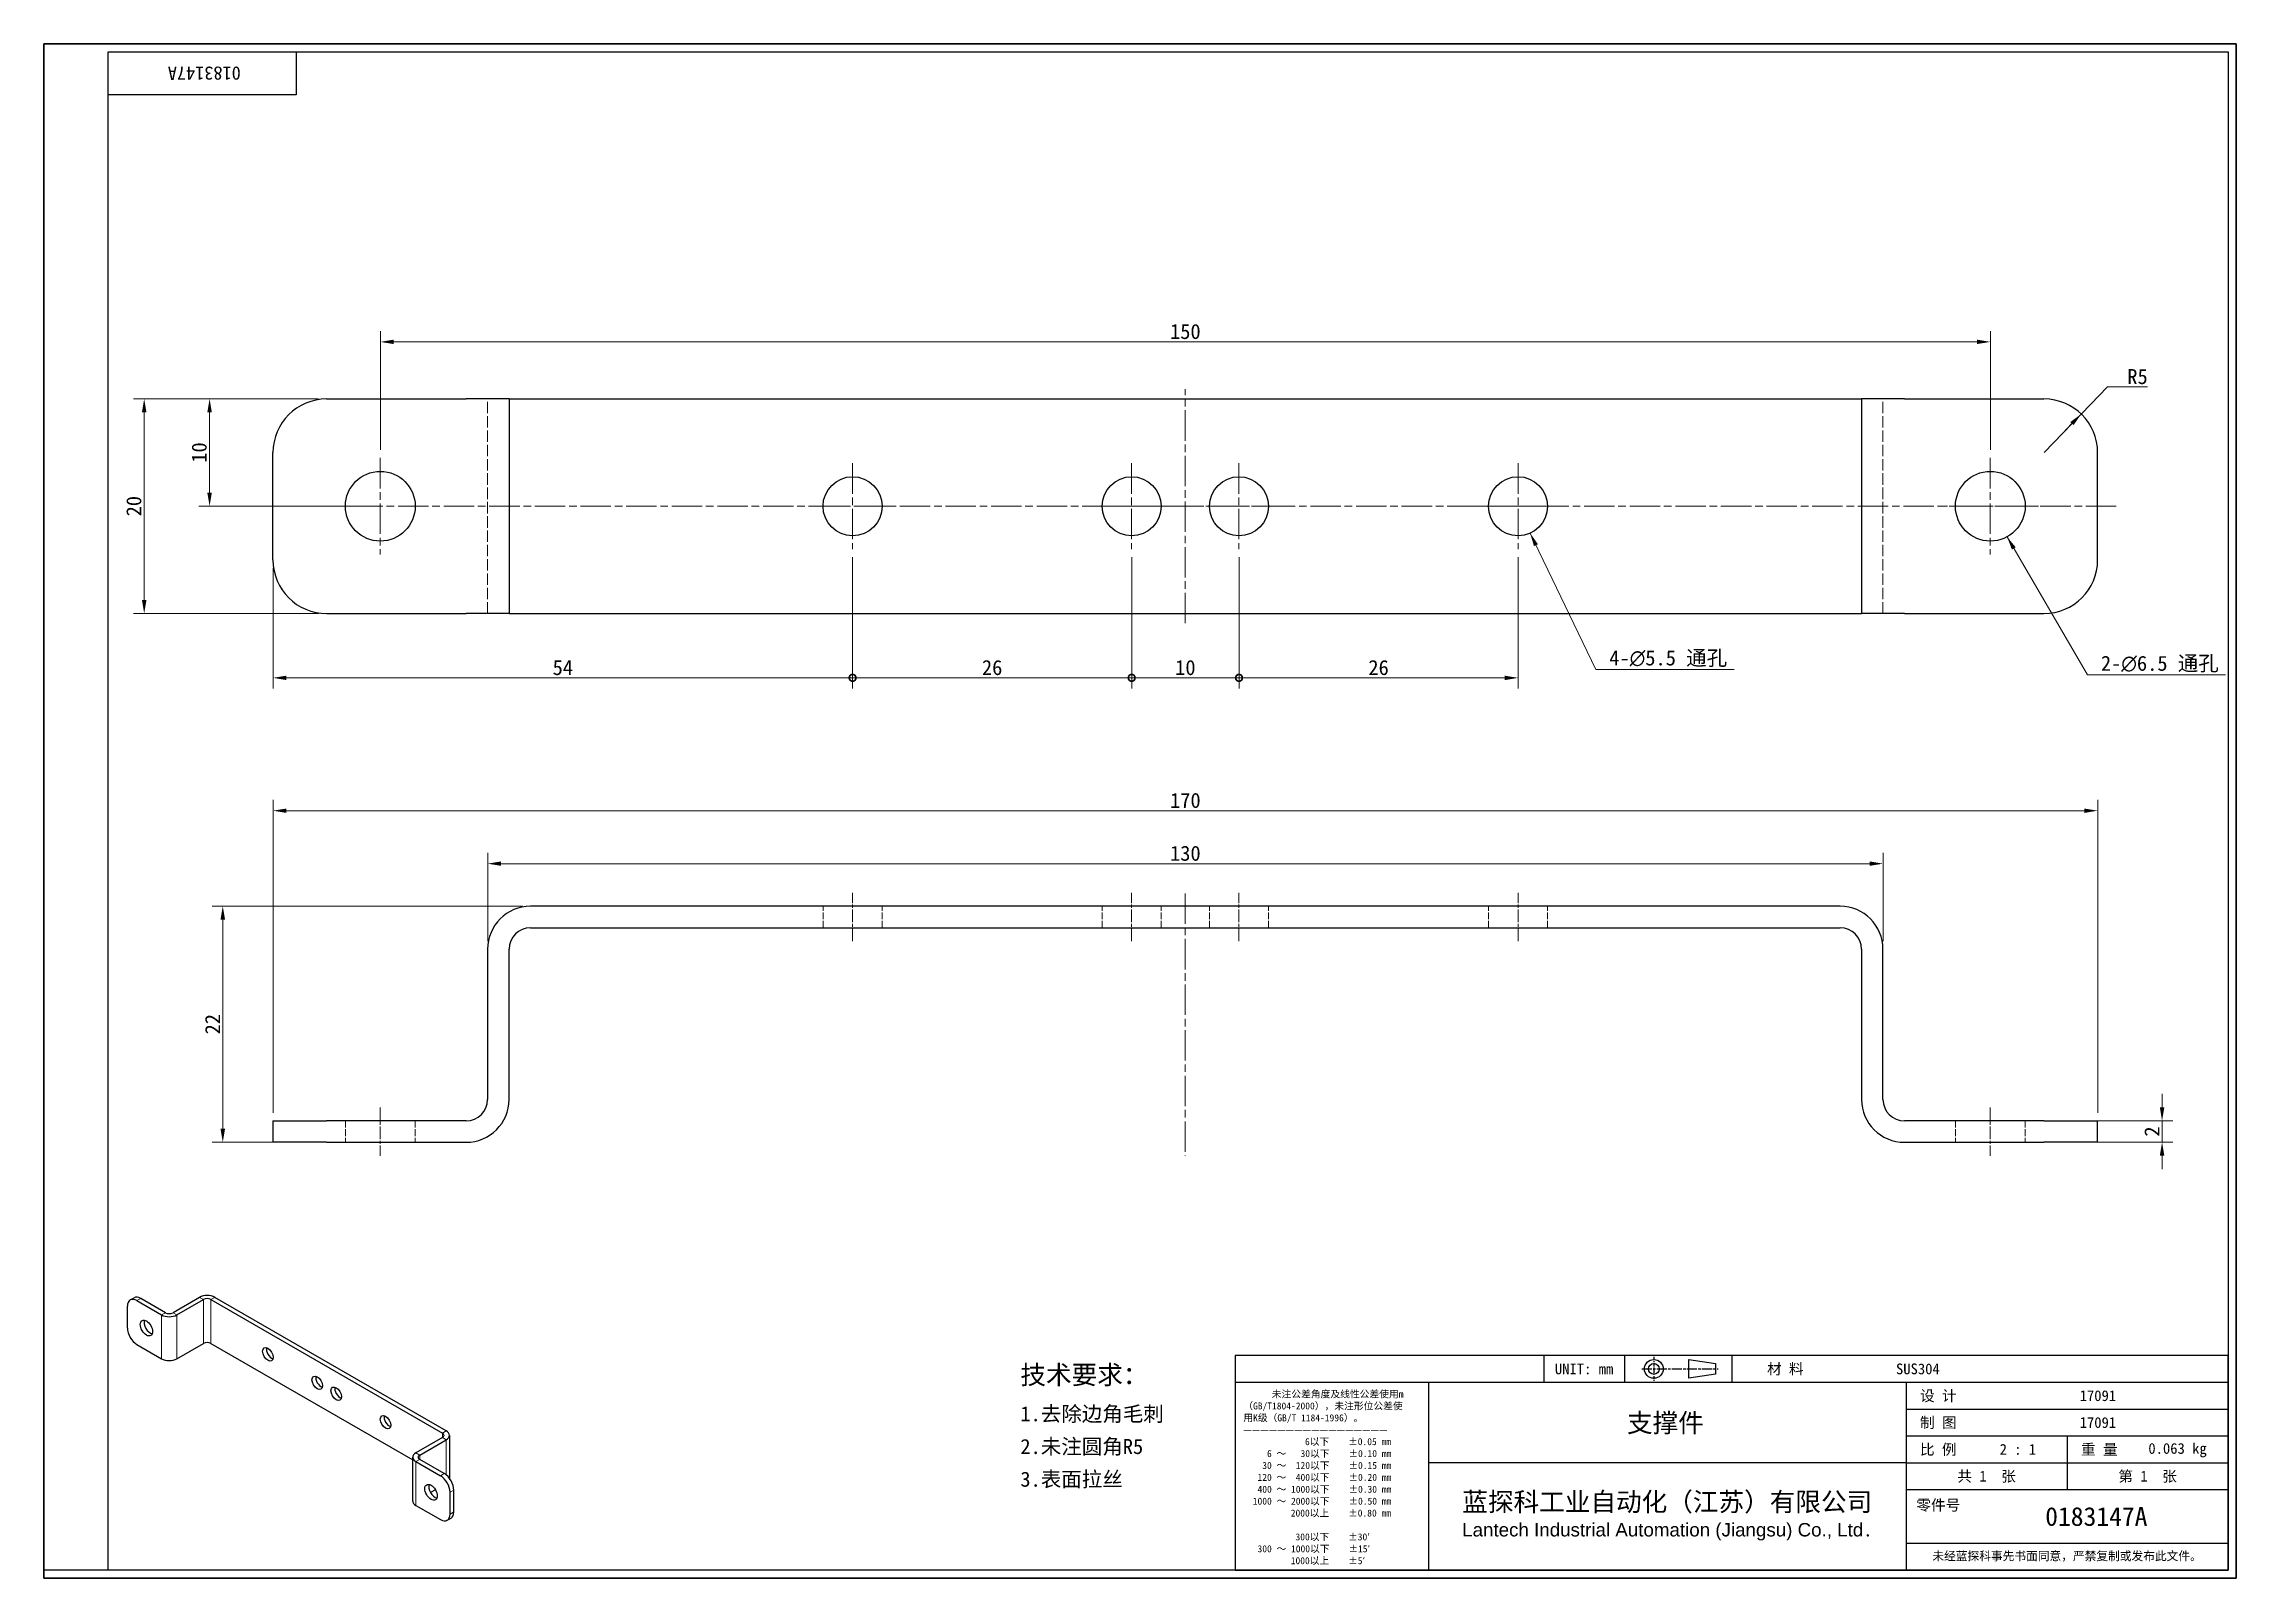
# Model space of a CAD drawing. Header units: millimetres. Extents: x 3 to 207, y 3 to 146.
import ezdxf
from ezdxf.enums import TextEntityAlignment as Align

# ---------------------------------------------------------------- set-up
doc = ezdxf.new("R2010")
doc.units = ezdxf.units.MM
doc.header["$LTSCALE"] = 0.5
doc.linetypes.add('CHAIN', pattern=[0.3543, 0.2362, -0.0295, 0.0591, -0.0295])
doc.linetypes.add('DASHED', pattern=[0.2067, 0.1654, -0.0413])
for name, color, linetype, lineweight in [('1', 7, 'Continuous', 18), ('可见 (ISO)', 7, 'Continuous', 25), ('可见窄的 (ISO)', 7, 'Continuous', 18), ('图框 (ISO)', 7, 'Continuous', 35), ('标题 (ISO)', 7, 'Continuous', 25)]:
    doc.layers.add(name, color=color, linetype=linetype, lineweight=lineweight)
for name, color, linetype, lineweight, true_color in [('中心标记 (ISO)', 1, 'CHAIN', 18, 0xff0000), ('中心线 (ISO)', 1, 'CHAIN', 18, 0xff0000), ('尺寸 (ISO)', 7, 'Continuous', 18, 0x008000), ('符号 (ISO)', 7, 'Continuous', 18, 0x008000), ('隐藏 (ISO)', 5, 'DASHED', 18, 0x0000ff)]:
    doc.layers.add(name, color=color, linetype=linetype, lineweight=lineweight, true_color=true_color)
doc.styles.add('文本样式164', font='SimSun.ttf')
doc.styles.add('文本样式165', font='SimSun.ttf')
doc.styles.add('文本样式74', font='SimSun.ttf')
doc.styles.add('最新国标', font='simfang.ttf')
doc.styles.add('注释文本 (ISO)', font='simfang.ttf')
doc.dimstyles.new('默认 (GB)', dxfattribs={"dimscale": 0.5, "dimtxt": 2.8, "dimasz": 2.5, "dimexe": 2, "dimexo": 1.5, "dimgap": 0.5, "dimtad": 1, "dimtoh": 1, "dimdsep": 46, "dimtxsty": '最新国标', "dimcen": 0.09, "dimdle": 10, "dimclrd": 256, "dimclre": 256, "dimclrt": 256, "dimaunit": 1, "dimadec": 3, "dimazin": 2, "dimtfac": 0.535714, "dimtdec": 3, "dimtmove": 0, "dimatfit": 3, "dimfxl": 0, "dimtolj": 1, "dimlwd": -1, "dimlwe": -1, "dimarcsym": 0})
doc.dimstyles.new('默认 (GB)$7', dxfattribs={"dimscale": 0.5, "dimtxt": 2.8, "dimasz": 2.5, "dimexe": 2, "dimexo": 1.5, "dimgap": 0.5, "dimtad": 1, "dimtoh": 1, "dimdsep": 46, "dimtxsty": '最新国标', "dimcen": 0.09, "dimdle": 10, "dimclrd": 256, "dimclre": 256, "dimclrt": 256, "dimaunit": 1, "dimadec": 3, "dimazin": 2, "dimtfac": 0.535714, "dimtdec": 3, "dimtmove": 0, "dimatfit": 3, "dimfxl": 0, "dimtolj": 1, "dimlwd": -1, "dimlwe": -1, "dimarcsym": 0})

# ---------------------------------------------------------------- blocks, each defined once
blk = doc.blocks.new('图框 最新国标')
at = {"layer": '图框 (ISO)'}
for p, q in [((6, 7), (6, 291.5)), ((6, 291.5), (414.5, 291.5)), ((414.5, 291.5), (414.5, 5.5)), ((6, 7), (6, 5.5)), ((6, 7), (6, 5.5)), ((414.5, 5.5), (6, 5.5))]:
    blk.add_line(p, q, dxfattribs=at)
at = {"layer": '图框 (ISO)', "color": 7, "linetype": 'Continuous', "lineweight": 25}
for p, q in [((18, 290), (413, 290)), ((18, 7), (18, 290)), ((18, 290), (413, 290)), ((53, 290), (53, 282)), ((413, 290), (413, 7)), ((413, 290), (413, 7)), ((53, 282), (18, 282)), ((413, 7), (6, 7)), ((413, 7), (18, 7))]:
    blk.add_line(p, q, dxfattribs=at)
at = {"layer": '图框 (ISO)', "style": '文本样式74'}
blk.add_attdef('零件代号_001', (42.7, 287.25), '', height=2.5, rotation=180, dxfattribs=at)
blk = doc.blocks.new('标题栏 最新国标')
at = {"layer": '标题 (ISO)'}
for p, q in [((381.98, -183.84), (196.98, -183.84)), ((196.98, -183.84), (196.98, -223.84)), ((254.48, -183.84), (254.48, -188.84)), ((269.48, -183.84), (269.48, -188.84)), ((281.48, -188.09), (281.48, -184.59)), ((281.48, -184.59), (286.48, -185.34)), ((286.48, -187.34), (281.48, -188.09)), ((286.48, -185.34), (286.48, -187.34)), ((289.48, -183.84), (289.48, -188.84)), ((381.98, -223.84), (381.98, -183.84)), ((383.48, -183.84), (383.48, -225.34)), ((196.98, -188.84), (381.98, -188.84)), ((232.98, -188.84), (232.98, -223.84)), ((321.98, -188.84), (321.98, -223.84)), ((321.98, -193.84), (381.98, -193.84)), ((321.98, -198.84), (381.98, -198.84)), ((351.98, -198.84), (351.98, -208.84)), ((321.98, -203.84), (232.98, -203.84)), ((321.98, -203.84), (381.98, -203.84)), ((321.98, -208.84), (381.98, -208.84)), ((321.98, -218.84), (381.98, -218.84)), ((196.98, -223.84), (381.98, -223.84)), ((383.48, -225.34), (196.98, -225.34))]:
    blk.add_line(p, q, dxfattribs=at)
at = {"layer": '标题 (ISO)', "linetype": 'CHAIN', "ltscale": 15.834605}
blk.add_line((272.73, -186.34), (286.98, -186.34), dxfattribs=at)
at = {"layer": '标题 (ISO)', "linetype": 'CHAIN', "ltscale": 5.000333}
blk.add_line((274.98, -184.09), (274.98, -188.59), dxfattribs=at)
at = {"layer": '标题 (ISO)'}
for radius in [1.75, 1]:
    blk.add_circle((274.98, -186.34), radius, dxfattribs=at)
at = {"layer": '1', "style": '文本样式164'}
for s, p in [('UNIT: mm', (261.98, -186.34)), ('材 料', (299.48, -186.34)), ('设 计', (327.98, -191.34)), ('制 图', (327.98, -196.34)), ('比 例', (327.98, -201.34)), ('重 量', (357.98, -201.34)), ('共 1  张', (336.98, -206.34)), ('第 1  张', (366.98, -206.34))]:
    blk.add_text(s, height=2, dxfattribs=at).set_placement(p, align=Align.MIDDLE_CENTER)
at = {"layer": '标题 (ISO)', "style": '注释文本 (ISO)'}
for s, insert, char_height, attachment_point, line_spacing_factor in [('\\fSimSun|b0|i0;{\\H1.3000;      未注公差角度及线性公差使用m\\P}\\fSimSun|b0|i0;{\\H1.3000;（GB/T1804-2000），未注形位公差使\\P}\\fSimSun|b0|i0;{\\H1.3000;用K级（GB/T 1184-1996）。\\P}\\fSimSun|b0|i0;{\\H1.3000;—————————————————\\P}\\fSimSun|b0|i0;{\\H1.3000;             6以下    ±0.05 mm\\P}\\fSimSun|b0|i0;{\\H1.3000;     6 ～   30以下    ±0.10 mm\\P}\\fSimSun|b0|i0;{\\H1.3000;    30 ～  120以下    ±0.15 mm\\P}\\fSimSun|b0|i0;{\\H1.3000;   120 ～  400以下    ±0.20 mm\\P}\\fSimSun|b0|i0;{\\H1.3000;   400 ～ 1000以下    ±0.30 mm\\P}\\fSimSun|b0|i0;{\\H1.3000;  1000 ～ 2000以下    ±0.50 mm\\P}\\fSimSun|b0|i0;{\\H1.3000;          2000以上    ±0.80 mm\\P}\\fSimSun|b0|i0;{\\H1.3000;\\P}\\fSimSun|b0|i0;{\\H1.3000;           300以下    ±30′\\P}\\fSimSun|b0|i0;{\\H1.3000;   300 ～ 1000以下    ±15′\\P}\\fSimSun|b0|i0;{\\H1.3000;          1000以上    ±5′}', (198.48, -206.63), 1.3, 4, 1.023913), ('{\\fMicrosoft YaHei|b0|i0|c134|p34;\\H1.75x;蓝探科工业自动化（江苏）有限公司\\P\\fArial|b0|i0|c0|p34;\\H0.71429x;Lantech Industrial Automation (Jiangsu) Co., Ltd\\fFangSong|b0|i0|c134|p49;.\\H1.15195x; }', (277.48, -213.84), 2, 5, 0.978695)]:
    blk.add_mtext(s, dxfattribs=dict(at, insert=insert, char_height=char_height, attachment_point=attachment_point, line_spacing_factor=line_spacing_factor))
at = {"layer": '标题 (ISO)', "attachment_point": 5, "style": '注释文本 (ISO)'}
for s, insert, char_height in [('\\fFangSong|b0|i0;零件号', (327.98, -211.84), 2), ('\\fSimSun|b0|i0;{\\H1.6000;未经蓝探科事先书面同意，严禁复制或发布此文件。}', (351.98, -221.34), 1.6)]:
    blk.add_mtext(s, dxfattribs=dict(at, insert=insert, char_height=char_height))
at = {"layer": '标题 (ISO)'}
for tag, p, height, style in [('材料_001', (320.09, -187.33), 2, '注释文本 (ISO)'), ('设计人_001', (354.32, -192.33), 2, '注释文本 (ISO)'), ('库存编号_001', (269.97, -198.14), 3.5, '文本样式165'), ('设计人_001', (354.32, -197.33), 2, '注释文本 (ISO)'), ('视图比例_001', (339.41, -202.33), 2, '注释文本 (ISO)'), ('质量\\P3;_001', (367.12, -202.16), 2, '注释文本 (ISO)'), ('零件代号_001', (347.9, -215.59), 3.5, '文本样式165')]:
    blk.add_attdef(tag, p, '', height=height, dxfattribs=dict(at, style=style))
blk = doc.blocks.new('*D5')
at = {"layer": 'Defpoints', "color": 0, "transparency": 16777216}
for p in [(184.35, 117.97), (34.35, 107.16), (184.35, 107.16)]:
    blk.add_point(p, dxfattribs=at)
at = {"layer": '尺寸 (ISO)', "color": 116, "true_color": 0x00803f, "transparency": 16777216}
for p, q in [((34.35, 107.91), (34.35, 118.97)), ((184.35, 107.91), (184.35, 118.97)), ((35.6, 117.97), (183.1, 117.97))]:
    blk.add_line(p, q, dxfattribs=at)
for points in [[(35.6, 118.18), (35.6, 117.77), (34.35, 117.97)], [(183.1, 118.18), (183.1, 117.77), (184.35, 117.97)]]:
    blk.add_solid(points, dxfattribs=at)
at = {"layer": '尺寸 (ISO)', "transparency": 16777216, "insert": (109.35, 118.93), "char_height": 1.4, "attachment_point": 5, "style": '最新国标'}
blk.add_mtext('\\A1;150', dxfattribs=at)
blk = doc.blocks.new('*D6')
at = {"layer": 'Defpoints', "color": 0, "transparency": 16777216}
for p in [(174.35, 69.34), (44.35, 61.38), (174.35, 61.38)]:
    blk.add_point(p, dxfattribs=at)
at = {"layer": '尺寸 (ISO)', "color": 116, "true_color": 0x00803f, "transparency": 16777216}
for p, q in [((44.35, 62.13), (44.35, 70.34)), ((174.35, 62.13), (174.35, 70.34)), ((45.6, 69.34), (173.1, 69.34))]:
    blk.add_line(p, q, dxfattribs=at)
for points in [[(45.6, 69.55), (45.6, 69.14), (44.35, 69.34)], [(173.1, 69.55), (173.1, 69.14), (174.35, 69.34)]]:
    blk.add_solid(points, dxfattribs=at)
at = {"layer": '尺寸 (ISO)', "transparency": 16777216, "insert": (109.35, 70.3), "char_height": 1.4, "attachment_point": 5, "style": '最新国标'}
blk.add_mtext('\\A1;130', dxfattribs=at)
blk = doc.blocks.new('*D7')
at = {"layer": 'Defpoints', "color": 0, "transparency": 16777216}
for p in [(194.35, 74.28), (24.35, 45.38), (194.35, 45.38)]:
    blk.add_point(p, dxfattribs=at)
at = {"layer": '尺寸 (ISO)', "color": 116, "true_color": 0x00803f, "transparency": 16777216}
for p, q in [((24.35, 46.13), (24.35, 75.28)), ((25.6, 74.28), (193.1, 74.28)), ((194.35, 46.13), (194.35, 75.28))]:
    blk.add_line(p, q, dxfattribs=at)
for points in [[(25.6, 74.48), (25.6, 74.07), (24.35, 74.28)], [(193.1, 74.48), (193.1, 74.07), (194.35, 74.28)]]:
    blk.add_solid(points, dxfattribs=at)
at = {"layer": '尺寸 (ISO)', "transparency": 16777216, "insert": (109.35, 75.23), "char_height": 1.4, "attachment_point": 5, "style": '最新国标'}
blk.add_mtext('\\A1;170', dxfattribs=at)
blk = doc.blocks.new('*D8')
at = {"layer": 'Defpoints', "color": 0, "transparency": 16777216}
for p in [(48.35, 65.38), (19.67, 43.38), (29.35, 43.38)]:
    blk.add_point(p, dxfattribs=at)
at = {"layer": '尺寸 (ISO)', "color": 116, "true_color": 0x00803f, "transparency": 16777216}
for p, q in [((47.6, 65.38), (18.67, 65.38)), ((19.67, 64.13), (19.67, 44.63)), ((28.6, 43.38), (18.67, 43.38))]:
    blk.add_line(p, q, dxfattribs=at)
for points in [[(19.46, 64.13), (19.88, 64.13), (19.67, 65.38)], [(19.46, 44.63), (19.88, 44.63), (19.67, 43.38)]]:
    blk.add_solid(points, dxfattribs=at)
at = {"layer": '尺寸 (ISO)', "transparency": 16777216, "insert": (18.72, 54.38), "char_height": 1.4, "attachment_point": 5, "rotation": 90, "style": '最新国标'}
blk.add_mtext('\\A1;22', dxfattribs=at)
blk = doc.blocks.new('*D9')
at = {"layer": 'Defpoints', "color": 0, "transparency": 16777216}
for p in [(189.35, 45.38), (189.35, 43.38), (200.35, 43.38)]:
    blk.add_point(p, dxfattribs=at)
at = {"layer": '尺寸 (ISO)', "color": 116, "true_color": 0x00803f, "transparency": 16777216}
for p, q in [((200.35, 46.63), (200.35, 47.88)), ((190.1, 45.38), (201.35, 45.38)), ((200.35, 45.38), (200.35, 43.38)), ((190.1, 43.38), (201.35, 43.38)), ((200.35, 42.13), (200.35, 40.88))]:
    blk.add_line(p, q, dxfattribs=at)
for points in [[(200.14, 46.63), (200.56, 46.63), (200.35, 45.38)], [(200.14, 42.13), (200.56, 42.13), (200.35, 43.38)]]:
    blk.add_solid(points, dxfattribs=at)
at = {"layer": '尺寸 (ISO)', "transparency": 16777216, "insert": (199.4, 44.38), "char_height": 1.4, "attachment_point": 5, "rotation": 90, "style": '最新国标'}
blk.add_mtext('\\A1;2', dxfattribs=at)
blk = doc.blocks.new('*D10')
at = {"layer": 'Defpoints', "color": 0, "transparency": 16777216}
for p in [(29.35, 112.66), (12.35, 92.66), (29.35, 92.66)]:
    blk.add_point(p, dxfattribs=at)
at = {"layer": '尺寸 (ISO)', "color": 116, "true_color": 0x00803f, "transparency": 16777216}
for p, q in [((28.6, 112.66), (11.35, 112.66)), ((12.35, 111.41), (12.35, 93.91)), ((28.6, 92.66), (11.35, 92.66))]:
    blk.add_line(p, q, dxfattribs=at)
for points in [[(12.14, 111.41), (12.56, 111.41), (12.35, 112.66)], [(12.14, 93.91), (12.56, 93.91), (12.35, 92.66)]]:
    blk.add_solid(points, dxfattribs=at)
at = {"layer": '尺寸 (ISO)', "transparency": 16777216, "insert": (11.39, 102.66), "char_height": 1.4, "attachment_point": 5, "rotation": 90, "style": '最新国标'}
blk.add_mtext('\\A1;20', dxfattribs=at)
blk = doc.blocks.new('*D11')
at = {"layer": 'Defpoints', "color": 0, "transparency": 16777216}
for p in [(192.82, 111.25), (189.35, 107.66)]:
    blk.add_point(p, dxfattribs=at)
at = {"layer": '尺寸 (ISO)', "color": 116, "true_color": 0x00803f, "transparency": 16777216}
for p, q in [((195.26, 113.77), (193.69, 112.15)), ((198.99, 113.77), (195.26, 113.77)), ((189.35, 107.66), (192.82, 111.25)), ((191.95, 110.35), (191.09, 109.45)), ((192.82, 111.25), (193.69, 112.15))]:
    blk.add_line(p, q, dxfattribs=at)
blk.add_solid([(191.8, 110.5), (192.1, 110.21), (192.82, 111.25)], dxfattribs=at)
at = {"layer": '尺寸 (ISO)', "transparency": 16777216, "insert": (198.06, 114.73), "char_height": 1.4, "attachment_point": 5, "style": '最新国标'}
blk.add_mtext('\\A1;R5', dxfattribs=at)
blk = doc.blocks.new('_DotSmall')
at = {"color": 0, "linetype": 'ByBlock', "const_width": 0.5}
blk.add_lwpolyline([(-0.0625, 0, 1), (0.0625, 0, 1)], format="xyb", close=True, dxfattribs=at)
blk = doc.blocks.new('*D12')
at = {"layer": 'Defpoints', "color": 0, "transparency": 16777216}
for p in [(78.35, 98.66), (24.35, 97.66), (78.35, 86.66)]:
    blk.add_point(p, dxfattribs=at)
at = {"layer": '尺寸 (ISO)', "color": 116, "true_color": 0x00803f, "transparency": 16777216}
for p, q in [((24.35, 96.91), (24.35, 85.66)), ((78.35, 97.91), (78.35, 85.66)), ((25.6, 86.66), (78.35, 86.66))]:
    blk.add_line(p, q, dxfattribs=at)
blk.add_solid([(25.6, 86.86), (25.6, 86.45), (24.35, 86.66)], dxfattribs=at)
at = {"layer": '尺寸 (ISO)', "color": 116, "true_color": 0x00803f, "transparency": 16777216, "xscale": 1.25, "yscale": 1.25, "zscale": 1.25}
blk.add_blockref('_DotSmall', (78.35, 86.66), dxfattribs=at)
at = {"layer": '尺寸 (ISO)', "transparency": 16777216, "insert": (51.35, 87.61), "char_height": 1.4, "attachment_point": 5, "style": '最新国标'}
blk.add_mtext('\\A1;54', dxfattribs=at)
blk = doc.blocks.new('*D14')
at = {"layer": 'Defpoints', "color": 0, "transparency": 16777216}
for p in [(78.35, 98.66), (104.35, 98.66), (104.35, 86.66)]:
    blk.add_point(p, dxfattribs=at)
at = {"layer": '尺寸 (ISO)', "color": 116, "true_color": 0x00803f, "transparency": 16777216}
for p, q in [((78.35, 97.91), (78.35, 85.66)), ((104.35, 97.91), (104.35, 85.66)), ((78.35, 86.66), (104.35, 86.66))]:
    blk.add_line(p, q, dxfattribs=at)
at = {"layer": '尺寸 (ISO)', "color": 116, "true_color": 0x00803f, "transparency": 16777216, "xscale": 1.25, "yscale": 1.25, "zscale": 1.25, "rotation": 180}
blk.add_blockref('_DotSmall', (78.35, 86.66), dxfattribs=at)
at = {"layer": '尺寸 (ISO)', "color": 116, "true_color": 0x00803f, "transparency": 16777216, "xscale": 1.25, "yscale": 1.25, "zscale": 1.25}
blk.add_blockref('_DotSmall', (104.35, 86.66), dxfattribs=at)
at = {"layer": '尺寸 (ISO)', "transparency": 16777216, "insert": (91.35, 87.61), "char_height": 1.4, "attachment_point": 5, "style": '最新国标'}
blk.add_mtext('\\A1;26', dxfattribs=at)
blk = doc.blocks.new('*D15')
at = {"layer": 'Defpoints', "color": 0, "transparency": 16777216}
for p in [(104.35, 98.66), (114.35, 98.66), (114.35, 86.66)]:
    blk.add_point(p, dxfattribs=at)
at = {"layer": '尺寸 (ISO)', "color": 116, "true_color": 0x00803f, "transparency": 16777216}
for p, q in [((104.35, 97.91), (104.35, 85.66)), ((114.35, 97.91), (114.35, 85.66)), ((104.35, 86.66), (114.35, 86.66))]:
    blk.add_line(p, q, dxfattribs=at)
at = {"layer": '尺寸 (ISO)', "color": 116, "true_color": 0x00803f, "transparency": 16777216, "xscale": 1.25, "yscale": 1.25, "zscale": 1.25, "rotation": 180}
blk.add_blockref('_DotSmall', (104.35, 86.66), dxfattribs=at)
at = {"layer": '尺寸 (ISO)', "color": 116, "true_color": 0x00803f, "transparency": 16777216, "xscale": 1.25, "yscale": 1.25, "zscale": 1.25}
blk.add_blockref('_DotSmall', (114.35, 86.66), dxfattribs=at)
at = {"layer": '尺寸 (ISO)', "transparency": 16777216, "insert": (109.35, 87.61), "char_height": 1.4, "attachment_point": 5, "style": '最新国标'}
blk.add_mtext('\\A1;10', dxfattribs=at)
blk = doc.blocks.new('*D16')
at = {"layer": 'Defpoints', "color": 0, "transparency": 16777216}
for p in [(114.35, 98.66), (140.35, 98.66), (140.35, 86.66)]:
    blk.add_point(p, dxfattribs=at)
at = {"layer": '尺寸 (ISO)', "color": 116, "true_color": 0x00803f, "transparency": 16777216}
for p, q in [((114.35, 97.91), (114.35, 85.66)), ((140.35, 97.91), (140.35, 85.66)), ((114.35, 86.66), (139.1, 86.66))]:
    blk.add_line(p, q, dxfattribs=at)
blk.add_solid([(139.1, 86.86), (139.1, 86.45), (140.35, 86.66)], dxfattribs=at)
at = {"layer": '尺寸 (ISO)', "color": 116, "true_color": 0x00803f, "transparency": 16777216, "xscale": 1.25, "yscale": 1.25, "zscale": 1.25, "rotation": 180}
blk.add_blockref('_DotSmall', (114.35, 86.66), dxfattribs=at)
at = {"layer": '尺寸 (ISO)', "transparency": 16777216, "insert": (127.35, 87.61), "char_height": 1.4, "attachment_point": 5, "style": '最新国标'}
blk.add_mtext('\\A1;26', dxfattribs=at)
blk = doc.blocks.new('*D17')
at = {"layer": 'Defpoints', "color": 0, "transparency": 16777216}
for p in [(29.35, 112.66), (18.44, 102.66), (34.35, 102.66)]:
    blk.add_point(p, dxfattribs=at)
at = {"layer": '尺寸 (ISO)', "color": 116, "true_color": 0x00803f, "transparency": 16777216}
for p, q in [((28.6, 112.66), (17.44, 112.66)), ((18.44, 111.41), (18.44, 103.91)), ((33.6, 102.66), (17.44, 102.66))]:
    blk.add_line(p, q, dxfattribs=at)
for points in [[(18.23, 111.41), (18.65, 111.41), (18.44, 112.66)], [(18.23, 103.91), (18.65, 103.91), (18.44, 102.66)]]:
    blk.add_solid(points, dxfattribs=at)
at = {"layer": '尺寸 (ISO)', "transparency": 16777216, "insert": (17.48, 107.66), "char_height": 1.4, "attachment_point": 5, "rotation": 90, "style": '最新国标'}
blk.add_mtext('\\A1;10', dxfattribs=at)

msp = doc.modelspace()

# ---------------------------------------------------------------- linework, layer by layer
at = {"layer": '中心标记 (ISO)', "ltscale": 23.990969}
for p, q in [((34.347, 107.155), (34.347, 98.155)), ((78.347, 106.655), (78.347, 98.655)), ((104.347, 106.655), (104.347, 98.655)), ((114.347, 106.655), (114.347, 98.655)), ((140.347, 106.655), (140.347, 98.655)), ((184.347, 107.155), (184.347, 98.155)), ((196.085, 102.655), (22.488, 102.655)), ((82.347, 102.655), (74.347, 102.655)), ((108.347, 102.655), (100.347, 102.655)), ((118.347, 102.655), (110.347, 102.655)), ((144.347, 102.655), (136.347, 102.655)), ((188.847, 102.655), (179.847, 102.655))]:
    msp.add_line(p, q, dxfattribs=at)
at = {"layer": '中心线 (ISO)', "ltscale": 23.990969}
for p, q in [((109.347, 91.761), (109.347, 113.578)), ((109.347, 66.573), (109.347, 42.125))]:
    msp.add_line(p, q, dxfattribs=at)
at = {"layer": '中心线 (ISO)', "ltscale": 10.000767}
for p, q in [((78.347, 62.125), (78.347, 66.625)), ((104.347, 62.125), (104.347, 66.625)), ((114.347, 62.125), (114.347, 66.625)), ((140.347, 62.125), (140.347, 66.625)), ((34.347, 46.625), (34.347, 42.125)), ((184.347, 46.625), (184.347, 42.125))]:
    msp.add_line(p, q, dxfattribs=at)
at = {"layer": '可见 (ISO)'}
for p, q in [((29.347, 112.655), (42.347, 112.655)), ((46.347, 112.655), (42.347, 112.655)), ((46.347, 112.655), (48.347, 112.655)), ((46.347, 112.655), (46.347, 92.655)), ((48.347, 112.655), (170.347, 112.655)), ((170.347, 112.655), (172.347, 112.655)), ((176.347, 112.655), (172.347, 112.655)), ((172.347, 112.655), (172.347, 92.655)), ((176.347, 112.655), (189.347, 112.655)), ((24.347, 97.655), (24.347, 107.655)), ((194.347, 97.655), (194.347, 107.655)), ((29.347, 92.655), (42.347, 92.655)), ((46.347, 92.655), (42.347, 92.655)), ((46.347, 92.655), (48.347, 92.655)), ((48.347, 92.655), (170.347, 92.655)), ((170.347, 92.655), (172.347, 92.655)), ((176.347, 92.655), (172.347, 92.655)), ((176.347, 92.655), (189.347, 92.655)), ((170.347, 65.375), (48.347, 65.375)), ((48.347, 63.375), (170.347, 63.375)), ((44.347, 61.375), (44.347, 47.375)), ((46.347, 47.375), (46.347, 61.375)), ((172.347, 61.375), (172.347, 47.375)), ((174.347, 47.375), (174.347, 61.375)), ((24.347, 45.375), (29.347, 45.375)), ((24.347, 45.375), (24.347, 43.375)), ((42.347, 45.375), (29.347, 45.375)), ((189.347, 45.375), (176.347, 45.375)), ((189.347, 45.375), (194.347, 45.375)), ((194.347, 43.375), (194.347, 45.375)), ((29.347, 43.375), (24.347, 43.375)), ((29.347, 43.375), (42.347, 43.375)), ((176.347, 43.375), (189.347, 43.375)), ((194.347, 43.375), (189.347, 43.375)), ((11.049, 28.678), (11.402, 28.882)), ((11.674, 28.616), (13.972, 27.289)), ((14.325, 27.493), (12.027, 28.82)), ((17.507, 28.922), (15.033, 27.493)), ((15.386, 27.289), (17.861, 28.718)), ((18.568, 28.718), (40.135, 16.266)), ((40.488, 16.471), (18.922, 28.922)), ((10.79, 26.064), (10.79, 28.106)), ((11.674, 24.533), (13.972, 23.207)), ((15.386, 23.207), (17.861, 24.635)), ((18.568, 24.635), (37.367, 13.782)), ((40.135, 15.858), (37.66, 14.429)), ((38.014, 14.225), (40.488, 15.654)), ((40.781, 16.062), (40.781, 12.063)), ((37.367, 9.939), (37.367, 14.021)), ((37.66, 13.613), (39.958, 12.286)), ((40.312, 12.49), (38.014, 13.817)), ((39.48, 10.99), (39.022, 10.725)), ((40.842, 8.714), (40.842, 10.755)), ((41.196, 8.918), (41.196, 10.959)), ((37.66, 9.53), (39.958, 8.203)), ((40.583, 8.142), (40.937, 8.346))]:
    msp.add_line(p, q, dxfattribs=at)
for centre, radius in [((34.347, 102.655), 3.25), ((78.347, 102.655), 2.75), ((104.347, 102.655), 2.75), ((114.347, 102.655), 2.75), ((140.347, 102.655), 2.75), ((184.347, 102.655), 3.25)]:
    msp.add_circle(centre, radius, dxfattribs=at)
for centre, radius, start, end in [((29.347, 107.655), 5, 90, 180), ((189.347, 107.655), 5, 0, 90), ((29.347, 97.655), 5, 180, 270), ((189.347, 97.655), 5, 270, 0), ((48.347, 61.375), 4, 90, 180), ((170.347, 61.375), 4, 0, 90), ((48.347, 61.375), 2, 90, 180), ((170.347, 61.375), 2, 0, 90), ((42.347, 47.375), 4, 270, 0), ((42.347, 47.375), 2, 270, 0), ((176.347, 47.375), 4, 180, 270), ((176.347, 47.375), 2, 180, 270)]:
    msp.add_arc(centre, radius, start, end, dxfattribs=at)
for centre, major_axis, start_param, end_param in [((11.674, 27.595), (-0.625, 1.083), 5.4977871, 7.0685835), ((12.027, 27.799), (-0.625, 1.083), 5.4977871, 6.2831853), ((18.215, 28.514), (-1, 0), 3.9269908, 5.4977871), ((18.215, 28.514), (0.5, 0), 0.7853982, 2.3561945), ((12.911, 26.268), (0.406, -0.704), 3.5917893, 5.8329886), ((14.679, 27.697), (1, 0), 3.9269908, 5.4977871), ((14.679, 27.697), (-0.5, 0), 0.7853982, 2.3561945), ((11.674, 25.554), (-0.625, 1.083), 0.7853982, 2.3561945), ((18.215, 24.431), (0.5, 0), 0.7853982, 2.3561945), ((14.679, 23.615), (1, 0), 3.9269908, 5.4977871), ((24.225, 23.819), (0.344, -0.595), 3.6817366, 5.7430413), ((28.821, 21.165), (0.344, -0.595), 3.6817366, 5.7430413), ((30.589, 20.145), (0.344, -0.595), 3.6817366, 5.7430413), ((35.185, 17.491), (0.344, -0.595), 3.6817366, 5.7430413), ((39.781, 16.062), (1, 0), 5.4977871, 7.0685835), ((38.367, 14.021), (-1, 0), 5.4977871, 7.0685835), ((39.781, 16.062), (0.5, 0), 5.4977871, 7.0685835), ((38.367, 14.021), (-0.5, 0), 5.4977871, 7.0685835), ((39.958, 11.265), (0.625, -1.083), 0.7853982, 2.3561945), ((40.312, 11.469), (-0.625, 1.083), 3.9269908, 5.4977871), ((39.428, 10.959), (0.406, -0.704), 3.5917893, 5.8329886), ((38.367, 9.939), (-1, 0), 0, 0.7853982), ((39.958, 9.224), (0.625, -1.083), 5.4977871, 7.0685835), ((40.312, 9.428), (0.625, -1.083), 0, 0.7853982)]:
    msp.add_ellipse(centre, major_axis=major_axis, ratio=0.5773503, start_param=start_param, end_param=end_param, dxfattribs=at)
for centre, major_axis in [((12.558, 26.064), (0.406, -0.704)), ((23.871, 23.615), (-0.344, 0.595)), ((28.468, 20.961), (-0.344, 0.595)), ((30.235, 19.941), (-0.344, 0.595)), ((34.832, 17.287), (-0.344, 0.595)), ((39.074, 10.755), (0.406, -0.704))]:
    msp.add_ellipse(centre, major_axis=major_axis, ratio=0.5773503, dxfattribs=at)
at = {"layer": '可见窄的 (ISO)'}
for p, q in [((11.674, 28.616), (12.027, 28.82)), ((17.507, 28.922), (17.861, 28.718)), ((17.861, 28.718), (17.861, 24.635)), ((18.922, 28.922), (18.568, 28.718)), ((18.568, 28.718), (18.568, 24.635)), ((14.325, 27.493), (13.972, 27.289)), ((13.972, 27.289), (13.972, 23.207)), ((15.033, 27.493), (15.386, 27.289)), ((15.386, 27.289), (15.386, 23.207)), ((40.488, 16.471), (40.135, 16.266)), ((38.014, 14.225), (37.66, 14.429)), ((40.135, 16.266), (40.135, 15.858)), ((40.488, 15.654), (40.135, 15.858)), ((40.488, 12.367), (40.488, 15.654)), ((38.014, 13.817), (37.66, 13.613)), ((37.66, 13.613), (37.66, 9.53)), ((38.014, 13.817), (38.014, 14.225)), ((40.312, 12.49), (39.958, 12.286)), ((40.842, 10.755), (41.196, 10.959)), ((41.196, 8.918), (40.842, 8.714))]:
    msp.add_line(p, q, dxfattribs=at)
at = {"layer": '隐藏 (ISO)', "ltscale": 12.901145}
for p, q in [((44.347, 92.655), (44.347, 112.655)), ((174.347, 92.655), (174.347, 112.655))]:
    msp.add_line(p, q, dxfattribs=at)
at = {"layer": '隐藏 (ISO)', "ltscale": 7.618686}
for p, q in [((75.597, 63.375), (75.597, 65.375)), ((81.097, 63.375), (81.097, 65.375)), ((101.597, 63.375), (101.597, 65.375)), ((107.097, 63.375), (107.097, 65.375)), ((111.597, 63.375), (111.597, 65.375)), ((117.097, 63.375), (117.097, 65.375)), ((137.597, 63.375), (137.597, 65.375)), ((143.097, 63.375), (143.097, 65.375)), ((31.097, 45.375), (31.097, 43.375)), ((37.597, 45.375), (37.597, 43.375)), ((181.097, 45.375), (181.097, 43.375)), ((187.597, 45.375), (187.597, 43.375))]:
    msp.add_line(p, q, dxfattribs=at)

# ---------------------------------------------------------------- block references
at = {"xscale": 0.5, "yscale": 0.5, "zscale": 0.5}
msp.add_blockref('图框 最新国标', (0, 0), dxfattribs=at).add_auto_attribs({'零件代号_001': '0183147A'})
ref = msp.add_blockref('标题栏 最新国标', (15.509, 115.422), dxfattribs=dict(xscale=0.5, yscale=0.5, zscale=0.5))
ref.add_attrib('零件代号_001', '0183147A', (189.46, 7.625), dxfattribs={"layer": '标题 (ISO)', "height": 1.75, "style": '文本样式165'})
ref.add_attrib('库存编号_001', '支撑件', (150.496, 16.351), dxfattribs={"layer": '标题 (ISO)', "height": 1.75, "style": '文本样式165'})
ref.add_attrib('质量\\P3;_001', '0.063 kg', (199.069, 14.341), dxfattribs={"layer": '标题 (ISO)', "height": 1, "style": '注释文本 (ISO)'})
ref.add_attrib('视图比例_001', '2 : 1', (185.214, 14.259), dxfattribs={"layer": '标题 (ISO)', "height": 1, "style": '注释文本 (ISO)'})
ref.add_attrib('设计人_001', '17091', (192.669, 19.256), dxfattribs={"layer": '标题 (ISO)', "height": 1, "style": '注释文本 (ISO)'})
ref.add_attrib('设计人_001', '17091', (192.669, 16.756), dxfattribs={"layer": '标题 (ISO)', "height": 1, "style": '注释文本 (ISO)'})
ref.add_attrib('材料_001', 'SUS304', (175.556, 21.756), dxfattribs={"layer": '标题 (ISO)', "height": 1, "style": '注释文本 (ISO)'})

# ---------------------------------------------------------------- texts
at = {"layer": '符号 (ISO)'}
for s, insert, char_height, width, attachment_point, line_spacing_factor, style in [('4-\\fAIGDT|b0|i0;{\\H1.4000;n}\\fFangSong|b0|i0;{\\H1.4000;5.5 通孔}', (148.845, 87.666), 1.4, 12.16894, 7, 0.49, '最新国标'), ('2-\\fAIGDT|b0|i0;{\\H1.4000;n}\\fFangSong|b0|i0;{\\H1.4000;6.5 通孔}', (194.648, 87.165), 1.4, 12.16894, 7, 0.49, '最新国标'), ('{\\H1.75x;技术要求：\\H0.8x;\\P1.去除边角毛刺\\P2.未注圆角R5\\P3.表面拉丝}', (93.978, 16.849), 1, 14.67134, 4, 1.305367, '注释文本 (ISO)')]:
    msp.add_mtext(s, dxfattribs=dict(at, insert=insert, char_height=char_height, width=width, attachment_point=attachment_point, line_spacing_factor=line_spacing_factor, style=style))

# ---------------------------------------------------------------- dimensions: what is measured, and where the dimension line sits
at = {"layer": '尺寸 (ISO)', "color": 116, "true_color": 0x00803f}
for base, p1, p2, angle, override, picture, middle in [((184.347, 117.975), (34.347, 107.155), (184.347, 107.155), 180, {"dimgap": 0.5, "dimtoh": 0, "dimdec": 2, "dimtol": 0, "dimlim": 0, "dimtp": 0, "dimtm": 0, "dimtdec": 3, "dimtofl": 0, "dimatfit": 1}, '*D5', (109.347, 117.975)), ((12.347, 92.655), (29.347, 112.655), (29.347, 92.655), 270, {"dimgap": 0.5, "dimtoh": 0, "dimdec": 2, "dimtol": 0, "dimlim": 0, "dimtp": 0, "dimtm": 0, "dimtdec": 3, "dimtofl": 0, "dimatfit": 1}, '*D10', (12.347, 102.655)), ((18.441, 102.655), (29.347, 112.655), (34.347, 102.655), 90, {"dimgap": 0.5, "dimtoh": 0, "dimdec": 2, "dimtol": 0, "dimlim": 0, "dimtp": 0, "dimtm": 0, "dimtdec": 3, "dimtofl": 0, "dimatfit": 1}, '*D17', (18.441, 107.655)), ((78.347, 86.655), (24.347, 97.655), (78.347, 98.655), 180, {"dimgap": 0.5, "dimtoh": 0, "dimdec": 2, "dimblk2": 'DotSmall', "dimsah": 1, "dimdle": 0, "dimtol": 0, "dimlim": 0, "dimtp": 0, "dimtm": 0, "dimtdec": 3, "dimtofl": 0, "dimatfit": 1}, '*D12', (51.347, 86.655)), ((104.347, 86.655), (78.347, 98.655), (104.347, 98.655), 180, {"dimgap": 0.5, "dimtoh": 0, "dimdec": 2, "dimblk1": 'DotSmall', "dimblk2": 'DotSmall', "dimsah": 1, "dimdle": 0, "dimtol": 0, "dimlim": 0, "dimtp": 0, "dimtm": 0, "dimtdec": 3, "dimtofl": 0, "dimatfit": 1}, '*D14', (91.347, 86.655)), ((114.347, 86.655), (104.347, 98.655), (114.347, 98.655), 180, {"dimgap": 0.5, "dimtoh": 0, "dimdec": 2, "dimblk1": 'DotSmall', "dimblk2": 'DotSmall', "dimsah": 1, "dimdle": 0, "dimtol": 0, "dimlim": 0, "dimtp": 0, "dimtm": 0, "dimtdec": 3, "dimtofl": 0, "dimatfit": 1}, '*D15', (109.347, 86.655)), ((140.347, 86.655), (114.347, 98.655), (140.347, 98.655), 180, {"dimgap": 0.5, "dimtoh": 0, "dimdec": 2, "dimblk1": 'DotSmall', "dimsah": 1, "dimdle": 0, "dimtol": 0, "dimlim": 0, "dimtp": 0, "dimtm": 0, "dimtdec": 3, "dimtofl": 0, "dimatfit": 1}, '*D16', (127.347, 86.655)), ((194.347, 74.276), (24.347, 45.375), (194.347, 45.375), 180, {"dimgap": 0.5, "dimtoh": 0, "dimdec": 2, "dimtol": 0, "dimlim": 0, "dimtp": 0, "dimtm": 0, "dimtdec": 3, "dimtofl": 0, "dimatfit": 1}, '*D7', (109.347, 74.276)), ((174.347, 69.345), (44.347, 61.375), (174.347, 61.375), 180, {"dimgap": 0.5, "dimtoh": 0, "dimdec": 2, "dimtol": 0, "dimlim": 0, "dimtp": 0, "dimtm": 0, "dimtdec": 3, "dimtofl": 0, "dimatfit": 1}, '*D6', (109.347, 69.345)), ((19.67, 43.375), (48.347, 65.375), (29.347, 43.375), 90, {"dimgap": 0.5, "dimtoh": 0, "dimdec": 2, "dimtol": 0, "dimlim": 0, "dimtp": 0, "dimtm": 0, "dimtdec": 3, "dimtofl": 0, "dimatfit": 1}, '*D8', (19.67, 54.375)), ((200.347, 43.375), (189.347, 45.375), (189.347, 43.375), 90, {"dimgap": 0.5, "dimtoh": 0, "dimdec": 2, "dimtol": 0, "dimlim": 0, "dimtp": 0, "dimtm": 0, "dimtdec": 3, "dimtofl": 1, "dimatfit": 1}, '*D9', (200.347, 44.375))]:
    dim = msp.add_linear_dim(base=base, p1=p1, p2=p2, angle=angle, dimstyle='默认 (GB)', override=override, dxfattribs=at)
    dim.commit()
    dim.dimension.update_dxf_attribs({"geometry": picture, "text_midpoint": middle, "dimtype": 160})
dim = msp.add_radius_dim(center=(189.347, 107.655), mpoint=(192.823, 111.25), dimstyle='默认 (GB)', override={"dimgap": 0.5, "dimtih": 1, "dimdec": 2, "dimlfac": 1, "dimcen": 0, "dimtol": 0, "dimlim": 0, "dimtp": 0, "dimtm": 0, "dimtdec": 3}, dxfattribs=at)
dim.commit()
dim.dimension.update_dxf_attribs({"geometry": '*D11', "text_midpoint": (198.059, 113.772), "dimtype": 164})

# ---------------------------------------------------------------- leaders
at = {"layer": '符号 (ISO)', "annotation_type": 0, "has_hookline": 1, "hookline_direction": 0}
for points, text_width in [([(141.474, 100.147), (147.595, 87.432), (148.845, 87.432)], 11.636), ([(185.908, 99.804), (193.398, 86.931), (194.648, 86.931)], 11.604)]:
    msp.add_leader(points, dimstyle='默认 (GB)$7', override={"dimgap": 0, "dimtad": 1}, dxfattribs=dict(at, text_width=text_width))

doc.saveas('drawing.dxf')
